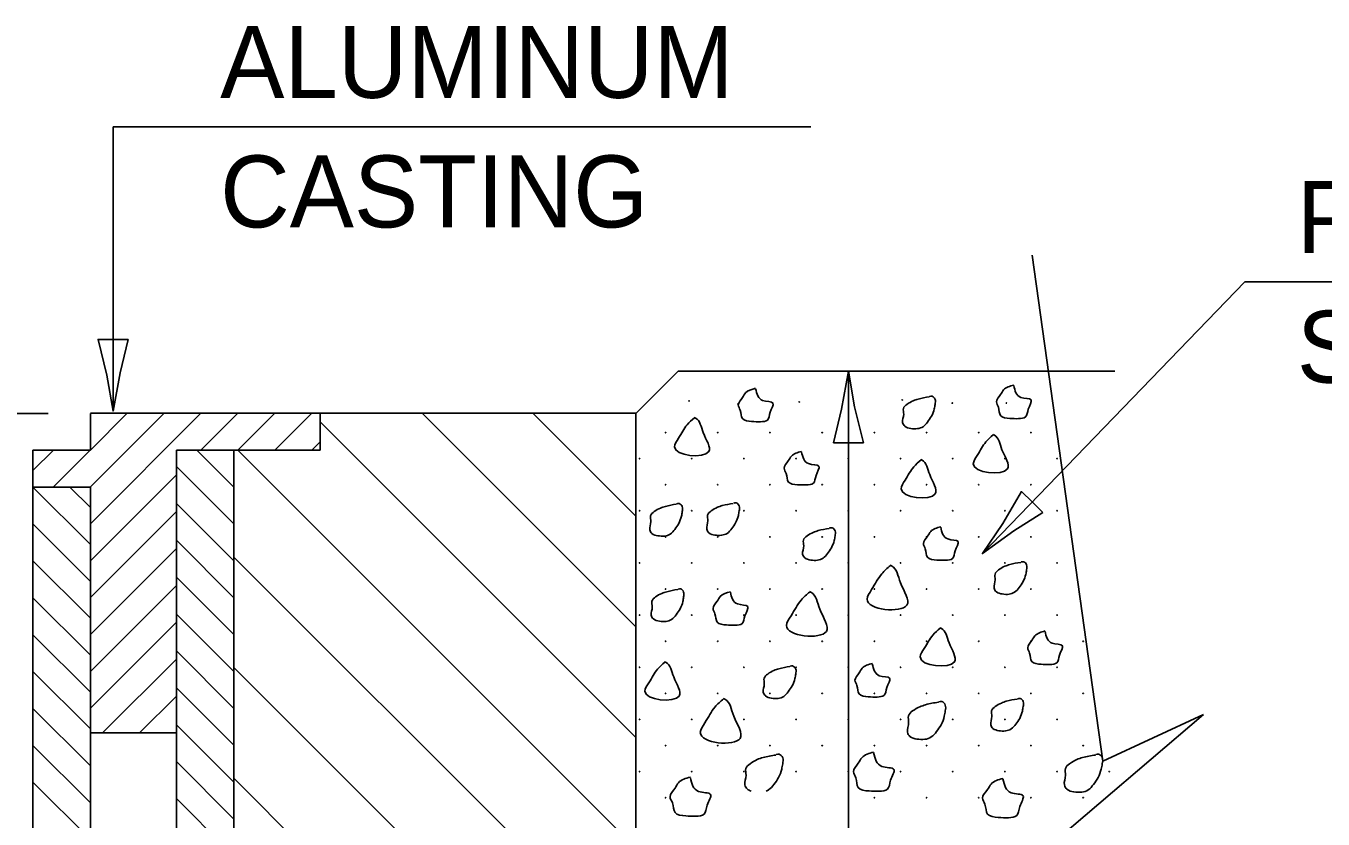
# Model space of a CAD drawing. Extents: x 0 to 2.83, y 0 to 1.83.
# Drawn here: x 0.7475 to 0.9582, y 0.5982 to 0.7272 of the extents above; entities that cross this region are included whole.
import ezdxf

# ---------------------------------------------------------------- set-up
doc = ezdxf.new("R2010")
doc.units = 0
for name, color, linetype in [('RD_Pr_Roadway_Dimensions', 7, 'Continuous'), ('RD_Pr_Roadway_Items', 7, 'Continuous'), ('RD_Pr_Roadway_Notes', 7, 'Continuous')]:
    doc.layers.add(name, color=color, linetype=linetype)

msp = doc.modelspace()

# ---------------------------------------------------------------- linework, layer by layer
at = {"layer": 'RD_Pr_Roadway_Dimensions'}
for p, q in [((0.88111, 0.67106), (0.88111, 0.51489)), ((0.75106, 0.66418), (0.66358, 0.66418))]:
    msp.add_line(p, q, dxfattribs=at)
msp.add_lwpolyline([(0.87867, 0.6594), (0.88111, 0.65939), (0.88355, 0.65939), (0.88212, 0.66523), (0.88111, 0.67106), (0.87998, 0.66484)], close=True, dxfattribs=at)
at = {"layer": 'RD_Pr_Roadway_Items'}
for p, q in [((0.84657, 0.66418), (0.85346, 0.67106)), ((0.92442, 0.67106), (0.85346, 0.67106)), ((0.75789, 0.65218), (0.76991, 0.6642)), ((0.75792, 0.6642), (0.84657, 0.6642)), ((0.75792, 0.6642), (0.75792, 0.6642)), ((0.75792, 0.65821), (0.76391, 0.6642)), ((0.75792, 0.64621), (0.7759, 0.66419)), ((0.75792, 0.65819), (0.75792, 0.66418)), ((0.77589, 0.65819), (0.78189, 0.66419)), ((0.78189, 0.65819), (0.78789, 0.66419)), ((0.78789, 0.65819), (0.79388, 0.66418)), ((0.79525, 0.65819), (0.79525, 0.66418)), ((0.84657, 0.62948), (0.81186, 0.66419)), ((0.84657, 0.64747), (0.82984, 0.6642)), ((0.84657, 0.66418), (0.84657, 0.51487)), ((0.84657, 0.61149), (0.79525, 0.66281)), ((0.74859, 0.65819), (0.75792, 0.65819)), ((0.74859, 0.65218), (0.74859, 0.65819)), ((0.74859, 0.65487), (0.75191, 0.65819)), ((0.7519, 0.65218), (0.7579, 0.65819)), ((0.79525, 0.65819), (0.77191, 0.65819)), ((0.77191, 0.44872), (0.77191, 0.65819)), ((0.78125, 0.65219), (0.77525, 0.65819)), ((0.78125, 0.44872), (0.78125, 0.65819)), ((0.78125, 0.65819), (0.78125, 0.65819)), ((0.84657, 0.5935), (0.78187, 0.65819)), ((0.79389, 0.65819), (0.79525, 0.65955)), ((0.78125, 0.6462), (0.77191, 0.65554)), ((0.75792, 0.64021), (0.77191, 0.6542)), ((0.74859, 0.65218), (0.75792, 0.65218)), ((0.74859, 0.65218), (0.74859, 0.44921)), ((0.75792, 0.64286), (0.74859, 0.65218)), ((0.75792, 0.64885), (0.75459, 0.65218)), ((0.75792, 0.65218), (0.75792, 0.4494)), ((0.78125, 0.6402), (0.77191, 0.64954)), ((0.75792, 0.63422), (0.77191, 0.64821)), ((0.75792, 0.63686), (0.74859, 0.64619)), ((0.78125, 0.6342), (0.77191, 0.64354)), ((0.75792, 0.62822), (0.77191, 0.64221)), ((0.84657, 0.57551), (0.78125, 0.64082)), ((0.75792, 0.63086), (0.74859, 0.64019)), ((0.78125, 0.6282), (0.77191, 0.63755)), ((0.75792, 0.62222), (0.77191, 0.63621)), ((0.75792, 0.62486), (0.74859, 0.63419)), ((0.78125, 0.62221), (0.77191, 0.63155)), ((0.75792, 0.61887), (0.74859, 0.62819)), ((0.75792, 0.61622), (0.77191, 0.63021)), ((0.7599, 0.61221), (0.77191, 0.62422)), ((0.78125, 0.61621), (0.77191, 0.62555)), ((0.75792, 0.61287), (0.74859, 0.6222)), ((0.84657, 0.55751), (0.78125, 0.62283)), ((0.7659, 0.61221), (0.77191, 0.61822)), ((0.78125, 0.61021), (0.77191, 0.61955)), ((0.75792, 0.60687), (0.74859, 0.6162)), ((0.78125, 0.60421), (0.77191, 0.61356)), ((0.75792, 0.61221), (0.77191, 0.61221)), ((0.7719, 0.61221), (0.77191, 0.61222)), ((0.75792, 0.60087), (0.74859, 0.6102)), ((0.78125, 0.59822), (0.77191, 0.60756)), ((0.75792, 0.59488), (0.74859, 0.6042)), ((0.84657, 0.53952), (0.78125, 0.60484)), ((0.78125, 0.59222), (0.77191, 0.60156))]:
    msp.add_line(p, q, dxfattribs=at)
for centre in [(0.85521, 0.66619), (0.87312, 0.66603), (0.88986, 0.66636), (0.86317, 0.6657), (0.89799, 0.66586), (0.90678, 0.66586), (0.8514, 0.66106), (0.85988, 0.66106), (0.86836, 0.66106), (0.87684, 0.66106), (0.88532, 0.66106), (0.89381, 0.66106), (0.90229, 0.66106), (0.91077, 0.66106), (0.84716, 0.65682), (0.85564, 0.65682), (0.86412, 0.65682), (0.8726, 0.65682), (0.88108, 0.65682), (0.88957, 0.65682), (0.89805, 0.65682), (0.90653, 0.65682), (0.91501, 0.65682), (0.8514, 0.65258), (0.85988, 0.65258), (0.86836, 0.65258), (0.87684, 0.65258), (0.88532, 0.65258), (0.89381, 0.65258), (0.90229, 0.65258), (0.91077, 0.65258), (0.84716, 0.64834), (0.85564, 0.64834), (0.86412, 0.64834), (0.8726, 0.64834), (0.88108, 0.64834), (0.88957, 0.64834), (0.89805, 0.64834), (0.90653, 0.64834), (0.91501, 0.64834), (0.8514, 0.64409), (0.85988, 0.64409), (0.86836, 0.64409), (0.87684, 0.64409), (0.88532, 0.64409), (0.89381, 0.64409), (0.90229, 0.64409), (0.91077, 0.64409), (0.84716, 0.63985), (0.85564, 0.63985), (0.86412, 0.63985), (0.8726, 0.63985), (0.88108, 0.63985), (0.88957, 0.63985), (0.89805, 0.63985), (0.90653, 0.63985), (0.91501, 0.63985), (0.8514, 0.63561), (0.85988, 0.63561), (0.86836, 0.63561), (0.87684, 0.63561), (0.88532, 0.63561), (0.89381, 0.63561), (0.90229, 0.63561), (0.91077, 0.63561), (0.84716, 0.63137), (0.85564, 0.63137), (0.86412, 0.63137), (0.8726, 0.63137), (0.88108, 0.63137), (0.88957, 0.63137), (0.89805, 0.63137), (0.90653, 0.63137), (0.91501, 0.63137), (0.8514, 0.62713), (0.85988, 0.62713), (0.86836, 0.62713), (0.87684, 0.62713), (0.88532, 0.62713), (0.89381, 0.62713), (0.90229, 0.62713), (0.91077, 0.62713), (0.91925, 0.62713), (0.84716, 0.62289), (0.85564, 0.62289), (0.86412, 0.62289), (0.8726, 0.62289), (0.88108, 0.62289), (0.88957, 0.62289), (0.89805, 0.62289), (0.90653, 0.62289), (0.91501, 0.62289), (0.8514, 0.61865), (0.85988, 0.61865), (0.86836, 0.61865), (0.87684, 0.61865), (0.88532, 0.61865), (0.89381, 0.61865), (0.90229, 0.61865), (0.91077, 0.61865), (0.91925, 0.61865), (0.84716, 0.61441), (0.85564, 0.61441), (0.86412, 0.61441), (0.8726, 0.61441), (0.88108, 0.61441), (0.88957, 0.61441), (0.89805, 0.61441), (0.90653, 0.61441), (0.91501, 0.61441), (0.8514, 0.61017), (0.85988, 0.61017), (0.86836, 0.61017), (0.87684, 0.61017), (0.88532, 0.61017), (0.89381, 0.61017), (0.90229, 0.61017), (0.91077, 0.61017), (0.91925, 0.61017), (0.84716, 0.60593), (0.85564, 0.60593), (0.86412, 0.60593), (0.8726, 0.60593), (0.88108, 0.60593), (0.88957, 0.60593), (0.89805, 0.60593), (0.90653, 0.60593), (0.91501, 0.60593), (0.92349, 0.60593), (0.8514, 0.60169), (0.88532, 0.60169), (0.89381, 0.60169), (0.90229, 0.60169), (0.91077, 0.60169), (0.91925, 0.60169)]:
    msp.add_circle(centre, 0.00004, dxfattribs=at)
for points in [[(0.86602, 0.66826), (0.86439, 0.6675), (0.86388, 0.66673), (0.86321, 0.66554), (0.86352, 0.66467), (0.86388, 0.66332), (0.86538, 0.66286), (0.86681, 0.66281), (0.86795, 0.66309), (0.86839, 0.66436), (0.86884, 0.66585), (0.86716, 0.66627), (0.86602, 0.66818)], [(0.90797, 0.66877), (0.90633, 0.66799), (0.90584, 0.66724), (0.90516, 0.66603), (0.90548, 0.66518), (0.90584, 0.66381), (0.90733, 0.66335), (0.90875, 0.66332), (0.90989, 0.6636), (0.91034, 0.66485), (0.9108, 0.66635), (0.90911, 0.66678), (0.90797, 0.66869)], [(0.89422, 0.66686), (0.89245, 0.6665), (0.89164, 0.66622), (0.89062, 0.66564), (0.89004, 0.66497), (0.89009, 0.66404), (0.88991, 0.66268), (0.89027, 0.66208), (0.89124, 0.66172), (0.89233, 0.66169), (0.89323, 0.66201), (0.89396, 0.66276), (0.89461, 0.66373), (0.89506, 0.6649), (0.89519, 0.66564), (0.89519, 0.66645), (0.8947, 0.66696), (0.89428, 0.66693)], [(0.85608, 0.66345), (0.85491, 0.66232), (0.85349, 0.66012), (0.85285, 0.65876), (0.8584, 0.65795), (0.85751, 0.66105), (0.85627, 0.6634), (0.85605, 0.6635)], [(0.90464, 0.66067), (0.90346, 0.65954), (0.90204, 0.65734), (0.9014, 0.65599), (0.90695, 0.65517), (0.90606, 0.65827), (0.90482, 0.66062), (0.9046, 0.66072)], [(0.87348, 0.658), (0.87184, 0.65721), (0.87134, 0.65646), (0.87067, 0.65525), (0.87099, 0.6544), (0.87134, 0.65303), (0.87285, 0.65257), (0.87426, 0.65254), (0.87541, 0.65282), (0.87585, 0.65408), (0.87631, 0.65558), (0.87462, 0.656), (0.87348, 0.65791)], [(0.8929, 0.65661), (0.89173, 0.65548), (0.8903, 0.65329), (0.88967, 0.65192), (0.89522, 0.6511), (0.89431, 0.65421), (0.89307, 0.65656), (0.89287, 0.65665)], [(0.85315, 0.64941), (0.85137, 0.64904), (0.85058, 0.64877), (0.84954, 0.6482), (0.84897, 0.64751), (0.84901, 0.64659), (0.84882, 0.64522), (0.84918, 0.64464), (0.85015, 0.64428), (0.85124, 0.64423), (0.85215, 0.64456), (0.85289, 0.64532), (0.85353, 0.64627), (0.85397, 0.64745), (0.85411, 0.6482), (0.85411, 0.64901), (0.85361, 0.6495), (0.8532, 0.64947)], [(0.8624, 0.64953), (0.86061, 0.64918), (0.85981, 0.6489), (0.85881, 0.64831), (0.85822, 0.64764), (0.85826, 0.64671), (0.85809, 0.64536), (0.85844, 0.64475), (0.8594, 0.64439), (0.8605, 0.64436), (0.86139, 0.64467), (0.86214, 0.64544), (0.86277, 0.6464), (0.86322, 0.64757), (0.86335, 0.64831), (0.86335, 0.64913), (0.86286, 0.64963), (0.86246, 0.6496)], [(0.87798, 0.64547), (0.87619, 0.64511), (0.8754, 0.64483), (0.87438, 0.64424), (0.87379, 0.64358), (0.87384, 0.64265), (0.87367, 0.64129), (0.87402, 0.64069), (0.87498, 0.64033), (0.87608, 0.6403), (0.87698, 0.64062), (0.87771, 0.64137), (0.87835, 0.64233), (0.8788, 0.64351), (0.87894, 0.64424), (0.87894, 0.64506), (0.87845, 0.64557), (0.87804, 0.64554)], [(0.8961, 0.64575), (0.89447, 0.64496), (0.89396, 0.64421), (0.89329, 0.643), (0.8936, 0.64216), (0.89396, 0.64079), (0.89546, 0.64033), (0.89688, 0.6403), (0.89803, 0.64057), (0.89846, 0.64183), (0.89892, 0.64333), (0.89724, 0.64375), (0.8961, 0.64566)], [(0.8879, 0.63941), (0.88653, 0.6381), (0.88488, 0.63554), (0.88413, 0.63396), (0.89061, 0.63301), (0.88957, 0.63662), (0.88811, 0.63938), (0.88785, 0.63949)], [(0.90911, 0.63995), (0.90731, 0.63959), (0.90653, 0.63932), (0.90551, 0.63873), (0.90493, 0.63805), (0.90496, 0.63712), (0.90479, 0.63577), (0.90515, 0.63516), (0.90611, 0.63481), (0.9072, 0.63477), (0.9081, 0.6351), (0.90885, 0.63585), (0.90949, 0.63682), (0.90993, 0.63799), (0.91006, 0.63873), (0.91006, 0.63956), (0.90957, 0.64005), (0.90916, 0.64001)], [(0.85336, 0.63554), (0.8516, 0.63518), (0.85078, 0.63491), (0.84977, 0.63432), (0.84918, 0.63363), (0.84924, 0.63271), (0.84905, 0.63136), (0.84941, 0.63076), (0.85038, 0.6304), (0.85147, 0.63036), (0.85237, 0.63068), (0.8531, 0.63144), (0.85375, 0.63239), (0.8542, 0.63358), (0.85433, 0.63432), (0.85433, 0.63513), (0.85384, 0.63564), (0.85343, 0.63559)], [(0.86192, 0.63518), (0.86029, 0.63442), (0.85979, 0.63365), (0.85911, 0.63246), (0.85942, 0.63159), (0.85979, 0.63024), (0.86128, 0.62978), (0.8627, 0.62973), (0.86384, 0.63001), (0.86429, 0.63126), (0.86475, 0.63276), (0.86306, 0.63319), (0.86192, 0.6351)], [(0.87482, 0.63513), (0.87344, 0.63383), (0.87178, 0.63126), (0.87103, 0.62968), (0.87752, 0.62872), (0.87647, 0.63232), (0.87502, 0.63508), (0.87477, 0.6352)], [(0.89601, 0.62927), (0.89484, 0.62814), (0.89342, 0.62596), (0.89278, 0.62458), (0.89833, 0.62377), (0.89745, 0.62687), (0.89621, 0.62922), (0.89598, 0.62932)], [(0.91305, 0.6288), (0.91142, 0.62801), (0.91091, 0.62726), (0.91024, 0.62605), (0.91055, 0.6252), (0.91091, 0.62383), (0.91241, 0.62338), (0.91384, 0.62334), (0.91498, 0.62362), (0.91541, 0.62488), (0.91587, 0.62638), (0.91419, 0.62681), (0.91305, 0.62872)], [(0.85129, 0.6237), (0.8501, 0.62259), (0.84869, 0.62039), (0.84804, 0.61903), (0.85361, 0.61822), (0.85271, 0.62132), (0.85147, 0.62367), (0.85124, 0.62377)], [(0.87159, 0.62302), (0.86981, 0.62265), (0.869, 0.62238), (0.86799, 0.62179), (0.86741, 0.62112), (0.86744, 0.62019), (0.86727, 0.61883), (0.86763, 0.61823), (0.86858, 0.61787), (0.86969, 0.61784), (0.87059, 0.61815), (0.87132, 0.61892), (0.87197, 0.61988), (0.8724, 0.62106), (0.87255, 0.62179), (0.87255, 0.62261), (0.87204, 0.62311), (0.87165, 0.62308)], [(0.88498, 0.62351), (0.88334, 0.62274), (0.88285, 0.62197), (0.88217, 0.62078), (0.88249, 0.61991), (0.88285, 0.61856), (0.88434, 0.6181), (0.88576, 0.61805), (0.8869, 0.61834), (0.88735, 0.61959), (0.88781, 0.62109), (0.88612, 0.62152), (0.88498, 0.62344)], [(0.86081, 0.61776), (0.85943, 0.61645), (0.85779, 0.61387), (0.85704, 0.61229), (0.86352, 0.61134), (0.86247, 0.61495), (0.86103, 0.61771), (0.86077, 0.61783)], [(0.90856, 0.61773), (0.90676, 0.61737), (0.90597, 0.61707), (0.90495, 0.6165), (0.90437, 0.61582), (0.90441, 0.6149), (0.90423, 0.61354), (0.90459, 0.61294), (0.90555, 0.61258), (0.90665, 0.61255), (0.90754, 0.61286), (0.90829, 0.61363), (0.90894, 0.61459), (0.90937, 0.61577), (0.9095, 0.6165), (0.9095, 0.61732), (0.90901, 0.61783), (0.90861, 0.61778)], [(0.89572, 0.61722), (0.89365, 0.6168), (0.89272, 0.61647), (0.89153, 0.6158), (0.89086, 0.615), (0.89089, 0.61392), (0.89069, 0.61234), (0.8911, 0.61163), (0.89223, 0.61123), (0.8935, 0.61118), (0.89457, 0.61156), (0.89543, 0.61244), (0.89617, 0.61354), (0.89669, 0.61494), (0.89685, 0.6158), (0.89685, 0.61675), (0.89626, 0.61734), (0.89578, 0.61729)], [(0.86932, 0.60863), (0.86724, 0.60822), (0.86629, 0.6079), (0.86512, 0.60721), (0.86443, 0.60643), (0.86448, 0.60535), (0.86427, 0.60376), (0.86469, 0.60307), (0.8653, 0.60275)], [(0.86775, 0.60275), (0.86814, 0.60297), (0.869, 0.60385), (0.86975, 0.60498), (0.87026, 0.60635), (0.87043, 0.60721), (0.87043, 0.60817), (0.86985, 0.60875), (0.86938, 0.60871)], [(0.8852, 0.60911), (0.8833, 0.60819), (0.88271, 0.60731), (0.88193, 0.6059), (0.8823, 0.60491), (0.88271, 0.60332), (0.88445, 0.60278), (0.88612, 0.60274), (0.88745, 0.60306), (0.88797, 0.60453), (0.8885, 0.60628), (0.88654, 0.60677), (0.8852, 0.60901)], [(0.92123, 0.60863), (0.91916, 0.60822), (0.91822, 0.60789), (0.91704, 0.60721), (0.91636, 0.60642), (0.91639, 0.60535), (0.9162, 0.60376), (0.91661, 0.60306), (0.91773, 0.60264), (0.91901, 0.60259), (0.92007, 0.60297), (0.92093, 0.60385), (0.92167, 0.60497), (0.92219, 0.60635), (0.92236, 0.60721), (0.92236, 0.60817), (0.92177, 0.60875), (0.92129, 0.60871)], [(0.85542, 0.60504), (0.85349, 0.60412), (0.85293, 0.60324), (0.85212, 0.60184), (0.8525, 0.60084), (0.85293, 0.59926), (0.85467, 0.59872), (0.85632, 0.59867), (0.85766, 0.599), (0.85816, 0.60047), (0.85871, 0.60221), (0.85675, 0.6027), (0.85542, 0.60494)], [(0.90621, 0.60481), (0.9043, 0.60391), (0.90371, 0.60301), (0.9029, 0.60162), (0.90329, 0.60062), (0.90371, 0.59903), (0.90545, 0.59849), (0.90712, 0.59844), (0.90845, 0.59877), (0.90895, 0.60024), (0.90949, 0.60199), (0.90753, 0.60248), (0.90621, 0.60473)]]:
    msp.add_spline(points, degree=3, dxfattribs=at)
at = {"layer": 'RD_Pr_Roadway_Notes'}
for p, q in [((0.87499, 0.71079), (0.76162, 0.71079)), ((0.76162, 0.66454), (0.76162, 0.71078)), ((0.91094, 0.68989), (0.92247, 0.60765)), ((0.90287, 0.64138), (0.94552, 0.68555)), ((0.94552, 0.68555), (1.05337, 0.68555)), ((0.93879, 0.61524), (0.90768, 0.58867)), ((0.92247, 0.60765), (0.93879, 0.61524))]:
    msp.add_line(p, q, dxfattribs=at)
for points in [[(0.76406, 0.6762), (0.76162, 0.67621), (0.75918, 0.67621), (0.76061, 0.67037), (0.76162, 0.66454), (0.76275, 0.67076)], [(0.91272, 0.64808), (0.91097, 0.64978), (0.90922, 0.65147), (0.90619, 0.64628), (0.90287, 0.64138), (0.908, 0.64507)]]:
    msp.add_lwpolyline(points, close=True, dxfattribs=at)

# ---------------------------------------------------------------- texts
for s, p in [('ALUMINUM', (0.77902, 0.71547)), ('CASTING', (0.77902, 0.69441)), ('PAVEMENT', (0.95397, 0.69023)), ('STRUCTURE', (0.95397, 0.66917))]:
    msp.add_text(s, height=0.0117, dxfattribs=at).set_placement(p)

doc.saveas('drawing.dxf')
